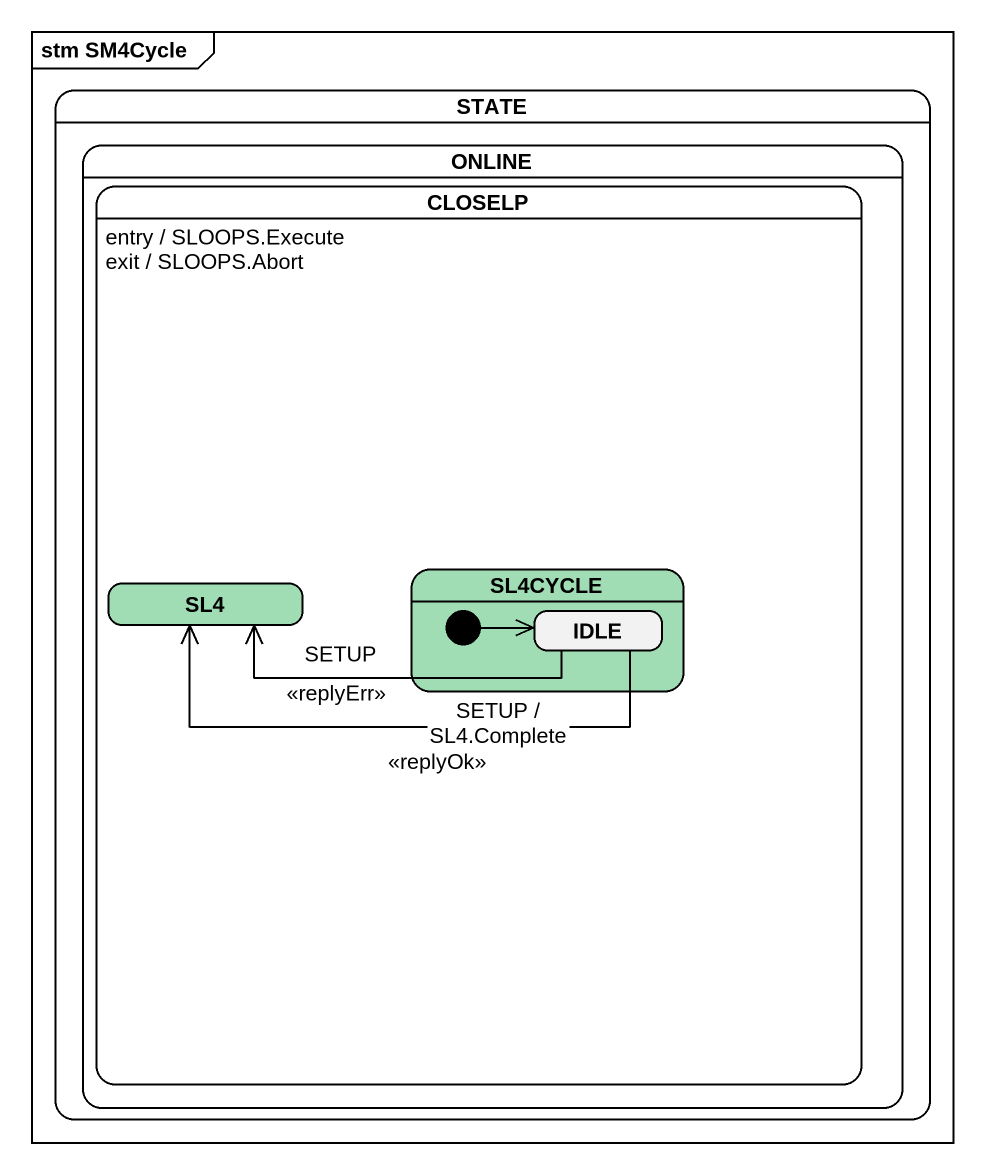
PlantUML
@startuml
mainframe stm SM4Cycle
hide empty description
state "STATE" as STATE_ {
  state ONLINE {
    state CLOSELP {
      state SL4 #A0DCB4
      state SL4CYCLE #A0DCB4 {
        state IDLE
        [*] -right-> IDLE
      }
    }
    CLOSELP : entry / SLOOPS.Execute
    CLOSELP : exit / SLOOPS.Abort
  }
}
IDLE -left-> SL4 : SETUP\n<<replyErr>>
IDLE -left-> SL4 : SETUP / SL4.Complete\n<<replyOk>>
@enduml
